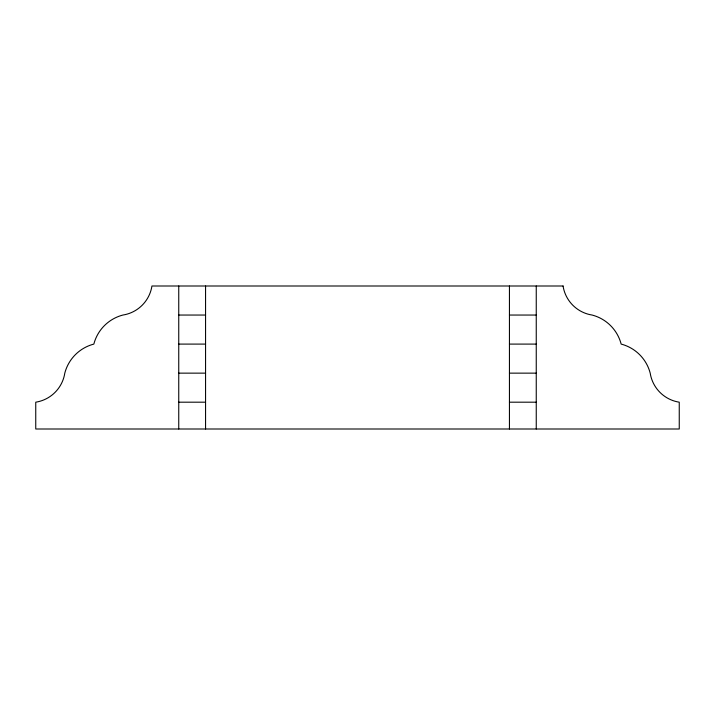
<?xml version="1.0" encoding="UTF-8"?>
<svg xmlns="http://www.w3.org/2000/svg" width="715" height="715" viewBox="0 0 715 715"><rect width="100%" height="100%" fill="white"/><g stroke="black" fill="none" stroke-linecap="round" stroke-linejoin="round"><path stroke-width="1.07" d="M178.75 315.047L205.562 315.047M509.438 315.047L536.25 315.047M178.75 344.094L205.562 344.094M509.438 344.094L536.25 344.094M178.75 373.141L205.562 373.141M509.438 373.141L536.25 373.141M178.75 402.188L205.562 402.188M509.438 402.188L536.25 402.188M536.25 286L536.25 429M509.438 286L509.438 429M205.562 286L205.562 429M178.75 286L178.75 429M563.062 286L151.938 286A34.821 34.821 0 0 1 122.891 315.047A40.549 40.549 0 0 0 93.844 344.094A40.558 40.558 0 0 0 64.797 373.141A34.821 34.821 0 0 1 35.75 402.188L35.75 429L679.25 429L679.25 402.188A34.821 34.821 0 0 1 650.203 373.141A40.558 40.558 0 0 0 621.156 344.094A40.549 40.549 0 0 0 592.109 315.047A34.821 34.821 0 0 1 563.062 286"/></g></svg>
